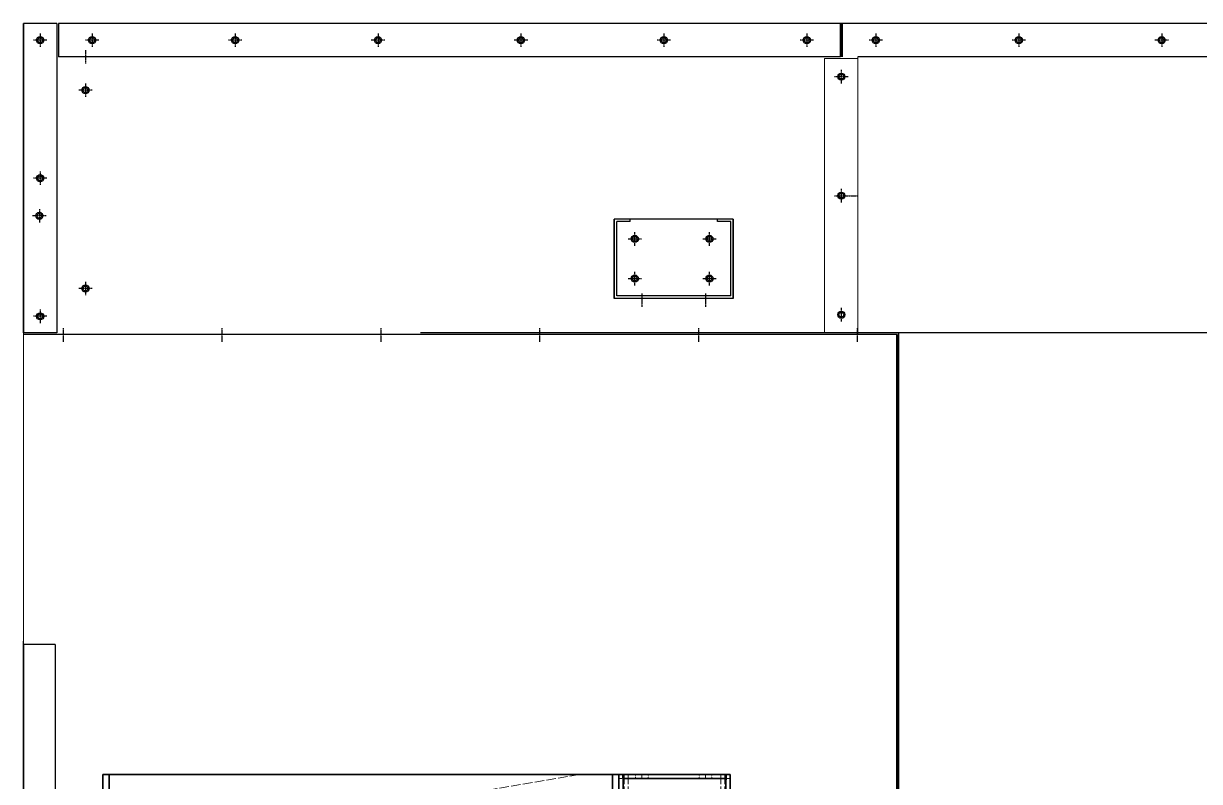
# Model space of a CAD drawing. Header units: millimetres. Extents: x 3026 to 35289, y 2869 to 25683.
# Drawn here: x 14471 to 15952, y 13473 to 14429 of the extents above; entities that cross this region are included whole.
import ezdxf

# ---------------------------------------------------------------- set-up
doc = ezdxf.new("R2010")
doc.units = ezdxf.units.MM
for name, pattern in [('CENTER', [2, 1.25, -0.25, 0.25, -0.25]), ('DASHDOT', [18.5, 12, -3, 0.5, -3]), ('DASHED', [15, 12, -3])]:
    doc.linetypes.add(name, pattern=pattern)
doc.layers.add('center', color=1, linetype='CENTER')

# ---------------------------------------------------------------- blocks, each defined once
blk = doc.blocks.new('A$C55E021B5')
at = {"color": 7, "lineweight": 35}
for p, q in [((580, 2140.5), (580, 1356.9)), ((728, 2140.5), (1362, 2140.5))]:
    blk.add_line(p, q, dxfattribs=at)
at = {"color": 7, "linetype": 'DASHED', "lineweight": 13, "ltscale": 0.008334}
for p, q in [((580, 2140.5), (585, 2140.5)), ((585, 2140.5), (580, 2140.5))]:
    blk.add_line(p, q, dxfattribs=at)
at = {"color": 7, "lineweight": 35, "ltscale": 0.008334}
for p, q in [((580, 2140.5), (585, 2140.5)), ((715, 2140.5), (720, 2140.5))]:
    blk.add_line(p, q, dxfattribs=at)
at = {"color": 7, "lineweight": 35, "ltscale": 0.116666}
for p, q in [((580, 2070.5), (580, 2140.5)), ((720, 2140.5), (720, 2070.5))]:
    blk.add_line(p, q, dxfattribs=at)
at = {"color": 7, "lineweight": 35, "ltscale": 0.008333}
blk.add_line((580, 2135.5), (580, 2140.5), dxfattribs=at)
at = {"color": 7, "linetype": 'DASHED', "lineweight": 13, "ltscale": 0.008625}
blk.add_line((580, 2135.5), (585.2, 2135.5), dxfattribs=at)
at = {"color": 7, "linetype": 'DASHED', "lineweight": 13}
for p, q in [((585, 2140.5), (585, 0.5)), ((586.6, 2140.5), (586.6, 0.5)), ((591.6, 2140.5), (591.6, 0.5)), ((708.4, 2140.5), (708.4, 0.5)), ((713.4, 2140.5), (713.4, 0.5)), ((715, 2140.5), (715, 0.5)), ((770, 2140.5), (1362, 2039.1))]:
    blk.add_line(p, q, dxfattribs=at)
at = {"color": 7, "lineweight": 35, "ltscale": 0.216666}
for p, q in [((585, 2140.5), (715, 2140.5)), ((715, 2140.5), (585, 2140.5))]:
    blk.add_line(p, q, dxfattribs=at)
at = {"color": 7, "lineweight": 35, "ltscale": 0.095348}
for p, q in [((585, 2140.5), (587, 2083.3)), ((713, 2083.3), (715, 2140.5))]:
    blk.add_line(p, q, dxfattribs=at)
at = {"color": 7, "lineweight": 35, "ltscale": 0.216085}
blk.add_line((585.2, 2135.5), (714.8, 2135.5), dxfattribs=at)
at = {"color": 7, "linetype": 'DASHED', "lineweight": 13, "ltscale": 0.008333}
for p, q in [((603.1, 2135.5), (603.1, 2140.5)), ((619.1, 2135.5), (619.1, 2140.5)), ((683.1, 2135.5), (683.1, 2140.5)), ((699.1, 2135.5), (699.1, 2140.5)), ((715, 2140.5), (720, 2140.5)), ((720, 2140.5), (715, 2140.5)), ((720, 2140.5), (720, 2135.5))]:
    blk.add_line(p, q, dxfattribs=at)
at = {"color": 7, "linetype": 'DASHDOT', "lineweight": 13, "ltscale": 0.01}
for p, q in [((611.1, 2135), (611.1, 2141)), ((691.1, 2135), (691.1, 2141))]:
    blk.add_line(p, q, dxfattribs=at)
at = {"color": 7, "linetype": 'DASHED', "lineweight": 13, "ltscale": 0.008624}
blk.add_line((714.8, 2135.5), (720, 2135.5), dxfattribs=at)
at = {"color": 7, "linetype": 'DASHED', "lineweight": 13, "ltscale": 0.116666}
blk.add_line((720, 2140.5), (720, 2070.5), dxfattribs=at)
at = {"color": 7, "lineweight": 35, "ltscale": 0.11}
for p, q in [((720, 2074.5), (720, 2140.5)), ((728, 2074.5), (728, 2140.5)), ((1362, 2140.5), (1362, 2074.5)), ((1370, 2074.5), (1370, 2140.5))]:
    blk.add_line(p, q, dxfattribs=at)
at = {"color": 7, "lineweight": 35, "ltscale": 0.013333}
blk.add_line((720, 2140.5), (728, 2140.5), dxfattribs=at)
at = {"color": 7, "lineweight": 35, "ltscale": 0.068333}
for p, q in [((728, 2140.5), (728, 2099.5)), ((1362, 2099.5), (1362, 2140.5))]:
    blk.add_line(p, q, dxfattribs=at)
at = {"color": 7, "lineweight": 35, "ltscale": 0.013334}
blk.add_line((1362, 2140.5), (1370, 2140.5), dxfattribs=at)
blk = doc.blocks.new('A$C3FF200C2')
for p, q in [((40, 805), (0, 805)), ((0, 805), (0, 0)), ((40, 805), (40, 0)), ((40, 0), (0, 0))]:
    blk.add_line(p, q)
blk = doc.blocks.new('1')
for p, q in [((14471.1, 14038.7), (14471.1, 14428.7)), ((14471.1, 14386.7), (14471.1, 14428.7)), ((14513.1, 14428.7), (14471.1, 14428.7)), ((14471.1, 14428.7), (14471.1, 14038.7)), ((14513.1, 14428.7), (14513.1, 14038.7)), ((15500.1, 14428.7), (14515.1, 14428.7)), ((14515.1, 14428.7), (14515.1, 14386.7)), ((17371.1, 14428.7), (14971.1, 14428.7)), ((15500.1, 14386.7), (14515.1, 14386.7)), ((17371.1, 14386.7), (15522.1, 14386.7)), ((15215, 14182.2), (15215, 14082.2)), ((15365, 14182.2), (15215, 14182.2)), ((15365, 14182.2), (15215, 14182.2)), ((15215, 14082.2), (15215, 14182.2)), ((15235, 14182.2), (15215, 14182.2)), ((15218.2, 14085.4), (15218.2, 14179)), ((15235, 14179), (15218.2, 14179)), ((15235, 14179), (15235, 14182.2)), ((15299.8, 14182.2), (15257.8, 14182.2)), ((15345, 14179), (15345, 14182.2)), ((15365, 14182.2), (15345, 14182.2)), ((15361.8, 14179), (15345, 14179)), ((15361.8, 14085.4), (15361.8, 14179)), ((15365, 14182.2), (15365, 14082.2)), ((15365, 14082.2), (15365, 14182.2)), ((15361.8, 14085.4), (15218.2, 14085.4)), ((15365, 14082.2), (15215, 14082.2)), ((15365, 14082.2), (15215, 14082.2)), ((15365, 14082.2), (15215, 14082.2)), ((14513.1, 14038.7), (14471.1, 14038.7)), ((14513.1, 14038.7), (14471.1, 14038.7)), ((15571.1, 14036.7), (14471.1, 14036.7)), ((17371.1, 14038.7), (14971.1, 14038.7)), ((14471.1, 11344.2), (14471.1, 13650.2))]:
    blk.add_line(p, q)
at = {"color": 7, "lineweight": 35}
for p, q in [((15500.1, 14428.7), (15500.1, 14386.7)), ((15502.1, 14428.7), (15502.1, 14386.7)), ((15571.1, 14036.7), (15571.1, 11344.2)), ((15573.1, 14038.7), (15573.1, 12170.2))]:
    blk.add_line(p, q, dxfattribs=at)
at = {"color": 7, "lineweight": 15}
for p, q in [((15480.1, 14038.7), (15480.1, 14384.7)), ((15480.1, 14384.7), (15522.1, 14384.7)), ((15522.1, 14036.7), (15522.1, 14386.7))]:
    blk.add_line(p, q, dxfattribs=at)
at = {"lineweight": 5}
blk.add_line((14471.1, 13650.2), (14471.1, 14038.7), dxfattribs=at)
for centre, radius in [((14492.1, 14407.7), 4.5), ((14492.1, 14407.7), 3), ((14557.6, 14407.7), 4.5), ((14557.6, 14407.7), 3), ((14737.6, 14407.7), 4.5), ((14737.6, 14407.7), 3), ((14917.6, 14407.7), 4.5), ((14917.6, 14407.7), 3), ((15097.6, 14407.7), 4.5), ((15097.6, 14407.7), 3), ((15277.6, 14407.7), 4.5), ((15277.6, 14407.7), 3), ((15457.6, 14407.7), 4.5), ((15457.6, 14407.7), 3), ((15544.6, 14407.7), 4.5), ((15544.6, 14407.7), 3), ((15724.6, 14407.7), 4.5), ((15724.6, 14407.7), 3), ((15904.6, 14407.7), 4.5), ((15904.6, 14407.7), 3), ((15501.1, 14361.7), 4.5), ((15501.1, 14361.7), 4.5), ((15501.1, 14361.7), 3), ((14549.1, 14344.7), 4.5), ((14549.1, 14344.7), 3), ((14492.1, 14233.7), 4.5), ((14492.1, 14233.7), 3), ((15501.1, 14211.7), 4.5), ((15501.1, 14211.7), 4.5), ((15501.1, 14211.7), 3), ((14491.1, 14186.2), 4.5), ((14491.1, 14186.2), 3), ((15241, 14157.2), 4.5), ((15241, 14157.2), 4.5), ((15241, 14157.2), 4.5), ((15241, 14157.2), 4.5), ((15241, 14157.2), 3), ((15241, 14157.2), 3), ((15335, 14157.2), 4.5), ((15335, 14157.2), 4.5), ((15335, 14157.2), 4.5), ((15335, 14157.2), 4.5), ((15335, 14157.2), 3), ((15335, 14157.2), 3), ((15241, 14107.2), 4.5), ((15241, 14107.2), 4.5), ((15241, 14107.2), 4.5), ((15241, 14107.2), 4.5), ((15241, 14107.2), 3), ((15241, 14107.2), 3), ((15335, 14107.2), 4.5), ((15335, 14107.2), 4.5), ((15335, 14107.2), 4.5), ((15335, 14107.2), 4.5), ((15335, 14107.2), 3), ((15335, 14107.2), 3), ((14549.1, 14094.7), 4.5), ((14549.1, 14094.7), 3), ((14492.1, 14059.7), 4.5), ((14492.1, 14059.7), 3), ((15501.1, 14061.7), 4.5), ((15501.1, 14061.7), 4.5), ((15501.1, 14061.7), 3)]:
    blk.add_circle(centre, radius)
at = {"layer": 'center'}
for p, q in [((14492.1, 14416.2), (14492.1, 14399.2)), ((14557.6, 14416.2), (14557.6, 14399.2)), ((14737.6, 14416.2), (14737.6, 14399.2)), ((14917.6, 14416.2), (14917.6, 14399.2)), ((15097.6, 14416.2), (15097.6, 14399.2)), ((15277.6, 14416.2), (15277.6, 14399.2)), ((15457.6, 14416.2), (15457.6, 14399.2)), ((15544.6, 14416.2), (15544.6, 14399.2)), ((15724.6, 14416.2), (15724.6, 14399.2)), ((15904.6, 14416.2), (15904.6, 14399.2)), ((14500.6, 14407.7), (14483.6, 14407.7)), ((14566.1, 14407.7), (14549.1, 14407.7)), ((14746.1, 14407.7), (14729.1, 14407.7)), ((14926.1, 14407.7), (14909.1, 14407.7)), ((15106.1, 14407.7), (15089.1, 14407.7)), ((15286.1, 14407.7), (15269.1, 14407.7)), ((15466.1, 14407.7), (15449.1, 14407.7)), ((15553.1, 14407.7), (15536.1, 14407.7)), ((15733.1, 14407.7), (15716.1, 14407.7)), ((15913.1, 14407.7), (15896.1, 14407.7)), ((14549.1, 14395.2), (14549.1, 14378.2)), ((15501.1, 14370.2), (15501.1, 14353.2)), ((14549.1, 14353.2), (14549.1, 14336.2)), ((15492.6, 14361.7), (15509.6, 14361.7)), ((14557.6, 14344.7), (14540.6, 14344.7)), ((14500.6, 14233.7), (14483.6, 14233.7)), ((14492.1, 14242.2), (14492.1, 14225.2)), ((15501.1, 14220.2), (15501.1, 14203.2)), ((15492.6, 14211.7), (15522.1, 14211.7)), ((14491.1, 14194.7), (14491.1, 14177.7)), ((14499.6, 14186.2), (14482.6, 14186.2)), ((15241, 14148.7), (15241, 14165.7)), ((15241, 14148.7), (15241, 14165.7)), ((15335, 14148.7), (15335, 14165.7)), ((15335, 14148.7), (15335, 14165.7)), ((15232.5, 14157.2), (15249.5, 14157.2)), ((15232.5, 14157.2), (15249.5, 14157.2)), ((15326.5, 14157.2), (15343.5, 14157.2)), ((15326.5, 14157.2), (15343.5, 14157.2)), ((15241, 14098.7), (15241, 14115.7)), ((15241, 14098.7), (15241, 14115.7)), ((15335, 14098.7), (15335, 14115.7)), ((15335, 14098.7), (15335, 14115.7)), ((14549.1, 14103.2), (14549.1, 14086.2)), ((15232.5, 14107.2), (15249.5, 14107.2)), ((15232.5, 14107.2), (15249.5, 14107.2)), ((15326.5, 14107.2), (15343.5, 14107.2)), ((15326.5, 14107.2), (15343.5, 14107.2)), ((14557.6, 14094.7), (14540.6, 14094.7)), ((15250, 14088.6), (15250, 14071.6)), ((15330, 14088.6), (15330, 14071.6)), ((15501.1, 14070.2), (15501.1, 14053.2)), ((14500.6, 14059.7), (14483.6, 14059.7)), ((14492.1, 14068.2), (14492.1, 14051.2)), ((14521.1, 14044.7), (14521.1, 14027.7)), ((14721.1, 14044.7), (14721.1, 14027.7)), ((14921.1, 14044.7), (14921.1, 14027.7)), ((15121.1, 14044.7), (15121.1, 14027.7)), ((15321.1, 14044.7), (15321.1, 14027.7)), ((15521.1, 14044.7), (15521.1, 14027.7))]:
    blk.add_line(p, q, dxfattribs=at)
blk.add_blockref('A$C3FF200C2', (14471.1, 12841.2))
at = {"xscale": -1}
blk.add_blockref('A$C55E021B5', (15941.1, 11341.7), dxfattribs=at)

msp = doc.modelspace()

# ---------------------------------------------------------------- block references
msp.add_blockref('1', (0, 0))

doc.saveas('drawing.dxf')
